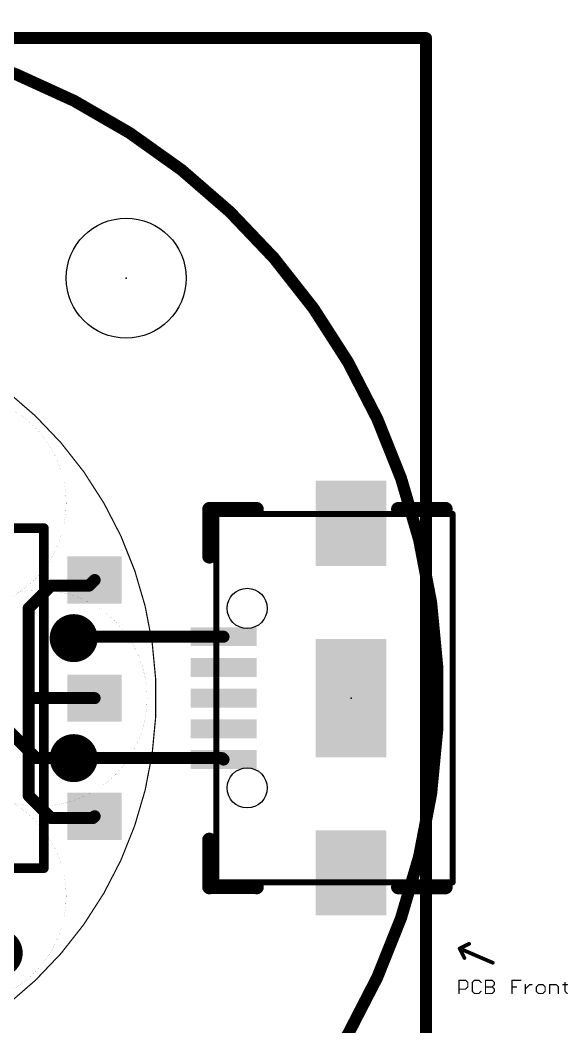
# Model space of a CAD drawing. Extents: x -45 to 63, y -30 to 12.
# Drawn here: x 5.37 to 16.97, y -9.5 to 11.81 of the extents above; entities that cross this region are included whole.
import ezdxf

# ---------------------------------------------------------------- set-up
doc = ezdxf.new("R2010")
doc.units = 0
for name, color, linetype in [('1', 12, 'CONTINUOUS'), ('16', 132, 'CONTINUOUS'), ('18', 110, 'CONTINUOUS'), ('20', 53, 'CONTINUOUS'), ('21', 41, 'CONTINUOUS'), ('23', 53, 'CONTINUOUS'), ('49', 253, 'CONTINUOUS'), ('51', 53, 'CONTINUOUS')]:
    doc.layers.add(name, color=color, linetype=linetype)

# ---------------------------------------------------------------- blocks, each defined once
blk = doc.blocks.new('RECT')
blk.add_solid([(-0.5, -0.5), (0.5, -0.5), (-0.5, 0.5), (0.5, 0.5)])
blk = doc.blocks.new('ROUNDV')
at = {"const_width": 0.5}
blk.add_lwpolyline([(0, -0.25, 1), (0, 0.25, 1), (0, -0.25)], format="xyb", dxfattribs=at)

msp = doc.modelspace()

# ---------------------------------------------------------------- linework, layer by layer
at = {"layer": '1', "const_width": 0.254}
for points in [[(13.97, 11.43), (-13.97, 11.43)], [(13.97, -16.51), (13.97, 11.43)], [(6.8338, -0.1588), (6.9525, -0.04)], [(5.5563, -0.635), (6.0325, -0.1588)], [(6.0325, -0.1588), (6.8338, -0.1588)], [(5.5563, -0.635), (5.5563, -2.54)], [(6.5388, -1.24), (6.5088, -1.27)], [(9.6825, -1.24), (6.5388, -1.24)], [(6.9525, -2.54), (5.5563, -2.54)], [(5.5563, -2.54), (5.5563, -4.6037)], [(6.5088, -3.81), (9.6525, -3.81)], [(9.6525, -3.81), (9.6825, -3.84)], [(5.5563, -4.6037), (6.0325, -5.08)], [(6.0325, -5.08), (6.9125, -5.08)], [(6.9125, -5.08), (6.9525, -5.04)]]:
    msp.add_lwpolyline(points, dxfattribs=at)
at = {"layer": '1', "const_width": 0.127}
for points in [[(14.0335, 11.43, 1), (13.9065, 11.43)], [(13.97, 11.3665, 1), (13.97, 11.4935)], [(6.9974, -0.0849, 1), (6.9076, 0.0049)], [(6.0325, -0.0953, 1), (6.0325, -0.2223)], [(6.0774, -0.2037, 1), (5.9876, -0.1138)], [(6.7888, -0.1138, 1), (6.8787, -0.2037)], [(6.8338, -0.2223, 1), (6.8338, -0.0953)], [(5.5113, -0.5901, 1), (5.6012, -0.6799)], [(5.6198, -0.635, 1), (5.4928, -0.635)], [(6.4638, -1.2251, 1), (6.5537, -1.3149)], [(6.5388, -1.1765, 1), (6.5388, -1.3035)], [(6.5837, -1.2849, 1), (6.4938, -1.1951)], [(9.6825, -1.3035, 1), (9.6825, -1.1765)], [(5.5563, -2.4765, 1), (5.5563, -2.6035)], [(5.6198, -2.54, 1), (5.4928, -2.54)], [(5.4928, -2.54, 1), (5.6198, -2.54)], [(6.9525, -2.6035, 1), (6.9525, -2.4765)], [(6.5088, -3.7465, 1), (6.5088, -3.8735)], [(9.6974, -3.7651, 1), (9.6076, -3.8549)], [(9.6376, -3.8849, 1), (9.7274, -3.7951)], [(9.6525, -3.8735, 1), (9.6525, -3.7465)], [(5.6012, -4.5588, 1), (5.5113, -4.6487)], [(5.4928, -4.6037, 1), (5.6198, -4.6037)], [(6.0325, -5.0165, 1), (6.0325, -5.1435)], [(5.9876, -5.1249, 1), (6.0774, -5.0351)], [(6.8676, -5.0351, 1), (6.9574, -5.1249)], [(6.9974, -5.0849, 1), (6.9076, -4.9951)], [(6.9125, -5.1435, 1), (6.9125, -5.0165)]]:
    msp.add_lwpolyline(points, format="xyb", dxfattribs=at)
at = {"layer": '16', "const_width": 0.254}
for points in [[(13.97, 11.43), (-13.97, 11.43)], [(13.97, -16.51), (13.97, 11.43)], [(5.715, -3.81), (5.08, -3.175)], [(6.5088, -3.81), (5.715, -3.81)]]:
    msp.add_lwpolyline(points, dxfattribs=at)
at = {"layer": '16', "const_width": 0.127}
for points in [[(14.0335, 11.43, 1), (13.9065, 11.43)], [(13.97, 11.3665, 1), (13.97, 11.4935)], [(5.715, -3.7465, 1), (5.715, -3.8735)], [(5.6701, -3.8549, 1), (5.7599, -3.7651)], [(6.5088, -3.8735, 1), (6.5088, -3.7465)]]:
    msp.add_lwpolyline(points, format="xyb", dxfattribs=at)
at = {"layer": '20', "const_width": 0.254}
msp.add_lwpolyline([(0, -16.764, 1), (0, 11.684, 1), (0, -16.764)], format="xyb", dxfattribs=at)
at = {"layer": '20'}
for centre, radius in [((7.62, 6.35), 1.27), ((10.1825, -0.64), 0.425), ((10.1825, -4.44), 0.425)]:
    msp.add_circle(centre, radius, dxfattribs=at)
at = {"layer": '21'}
for points, const_width in [([(10.3825, 1.46), (9.3825, 1.46)], 0.3048), ([(9.3825, 1.46), (9.3825, 0.46)], 0.3048), ([(13.3825, 1.46), (14.3825, 1.46)], 0.3048), ([(5.8775, 1.06), (2.3775, 1.06)], 0.2032), ([(5.8775, -6.14), (5.8775, 1.06)], 0.2032), ([(9.3825, -6.54), (9.3825, -5.54)], 0.3048), ([(2.3775, -6.14), (5.8775, -6.14)], 0.2032), ([(9.4005, -6.5329), (10.3825, -6.5329)], 0.3048), ([(10.3825, -6.5329), (10.3825, -6.54)], 0.3048), ([(13.3825, -6.54), (14.3825, -6.54)], 0.3048)]:
    msp.add_lwpolyline(points, dxfattribs=dict(at, const_width=const_width))
for points, const_width in [([(9.3825, 1.5362, 1), (9.3825, 1.3838)], 0.1524), ([(9.4587, 1.46, 1), (9.3063, 1.46)], 0.1524), ([(10.3825, 1.3838, 1), (10.3825, 1.5362)], 0.1524), ([(13.3825, 1.5362, 1), (13.3825, 1.3838)], 0.1524), ([(14.3825, 1.3838, 1), (14.3825, 1.5362)], 0.1524), ([(5.9283, 1.06, 1), (5.8267, 1.06)], 0.1016), ([(5.8775, 1.0092, 1), (5.8775, 1.1108)], 0.1016), ([(9.3063, 0.46, 1), (9.4587, 0.46)], 0.1524), ([(9.4587, -5.54, 1), (9.3063, -5.54)], 0.1524), ([(5.8267, -6.14, 1), (5.9283, -6.14)], 0.1016), ([(5.8775, -6.1908, 1), (5.8775, -6.0892)], 0.1016), ([(9.4005, -6.4567, 1), (9.4005, -6.6091)], 0.1524), ([(10.4587, -6.5329, 1), (10.3063, -6.5329)], 0.1524), ([(10.3825, -6.6091, 1), (10.3825, -6.4567)], 0.1524), ([(13.3825, -6.4638, 1), (13.3825, -6.6162)], 0.1524), ([(14.3825, -6.6162, 1), (14.3825, -6.4638)], 0.1524), ([(9.3063, -6.54, 1), (9.4587, -6.54)], 0.1524), ([(10.3063, -6.54, 1), (10.4587, -6.54)], 0.1524)]:
    msp.add_lwpolyline(points, format="xyb", dxfattribs=dict(at, const_width=const_width))
at = {"layer": '23'}
for p in [(7.62, 6.35), (12.3825, -2.54)]:
    msp.add_point(p, dxfattribs=at)
at = {"layer": '49'}
for points, const_width in [([(0, -10.795, 1), (0, 5.715, 1), (0, -10.795)], 0.0254), ([(4.064, -0.6985, 1), (4.064, 3.8735, 1), (4.064, -0.6985)], 0.001), ([(9.5325, 1.3918, 1), (9.5325, 1.3283)], 0.0635), ([(9.5643, 1.36, 1), (9.5008, 1.36)], 0.0635), ([(14.5643, 1.36, 1), (14.5008, 1.36)], 0.0635), ([(14.5325, 1.3283, 1), (14.5325, 1.3918)], 0.0635), ([(5.7785, -4.826, 1), (5.7785, -0.254, 1), (5.7785, -4.826)], 0.001), ([(4.064, -9.017, 1), (4.064, -4.445, 1), (4.064, -9.017)], 0.001), ([(9.5325, -6.4083, 1), (9.5325, -6.4718)], 0.0635), ([(14.5325, -6.4718, 1), (14.5325, -6.4083)], 0.0635), ([(9.5008, -6.44, 1), (9.5643, -6.44)], 0.0635), ([(14.5008, -6.44, 1), (14.5643, -6.44)], 0.0635)]:
    msp.add_lwpolyline(points, format="xyb", dxfattribs=dict(at, const_width=const_width))
at = {"layer": '49', "const_width": 0.127}
for points in [[(9.5325, -6.44), (9.5325, 1.36)], [(9.5325, 1.36), (14.5325, 1.36)], [(14.5325, -6.44), (14.5325, 1.36)], [(9.5325, -6.44), (14.5325, -6.44)]]:
    msp.add_lwpolyline(points, dxfattribs=at)
at = {"layer": '51'}
for points, const_width in [([(14.6825, -7.84), (14.8825, -7.74)], 0.08), ([(15.3825, -8.14), (14.6825, -7.84)], 0.08), ([(14.6825, -7.84), (14.7825, -8.04)], 0.08), ([(14.6696, -8.7921), (14.6696, -8.5125)], 0.0254), ([(14.6696, -8.5125), (14.8094, -8.5125)], 0.0254), ([(14.8094, -8.5125), (14.8561, -8.5591)], 0.0254), ([(14.9969, -8.5125), (14.9503, -8.5591)], 0.0254), ([(15.0901, -8.5125), (14.9969, -8.5125)], 0.0254), ([(15.1367, -8.5591), (15.0901, -8.5125)], 0.0254), ([(15.2309, -8.7921), (15.2309, -8.5125)], 0.0254), ([(15.2309, -8.5125), (15.3708, -8.5125)], 0.0254), ([(15.3708, -8.5125), (15.4174, -8.5591)], 0.0254), ([(15.7922, -8.7921), (15.7922, -8.5125)], 0.0254), ([(15.7922, -8.5125), (15.9787, -8.5125)], 0.0254), ([(14.8094, -8.6989), (14.6696, -8.6989)], 0.0254), ([(14.8561, -8.6523), (14.8094, -8.6989)], 0.0254), ([(14.8561, -8.5591), (14.8561, -8.6523)], 0.0254), ([(14.9503, -8.5591), (14.9503, -8.7455)], 0.0254), ([(14.9503, -8.7455), (14.9969, -8.7921)], 0.0254), ([(15.0901, -8.7921), (15.1367, -8.7455)], 0.0254), ([(15.2309, -8.6523), (15.3708, -8.6523)], 0.0254), ([(15.4174, -8.6057), (15.3708, -8.6523)], 0.0254), ([(15.3708, -8.6523), (15.4174, -8.6989)], 0.0254), ([(15.4174, -8.7455), (15.3708, -8.7921)], 0.0254), ([(15.4174, -8.5591), (15.4174, -8.6057)], 0.0254), ([(15.4174, -8.6989), (15.4174, -8.7455)], 0.0254), ([(15.7922, -8.6523), (15.8855, -8.6523)], 0.0254), ([(16.0729, -8.7921), (16.0729, -8.6057)], 0.0254), ([(16.0729, -8.6989), (16.1661, -8.6057)], 0.0254), ([(16.1661, -8.6057), (16.2127, -8.6057)], 0.0254), ([(16.3534, -8.6057), (16.3068, -8.6523)], 0.0254), ([(16.3068, -8.6523), (16.3068, -8.7455)], 0.0254), ([(16.3068, -8.7455), (16.3534, -8.7921)], 0.0254), ([(16.4466, -8.6057), (16.3534, -8.6057)], 0.0254), ([(16.4932, -8.6523), (16.4466, -8.6057)], 0.0254), ([(16.4466, -8.7921), (16.4932, -8.7455)], 0.0254), ([(16.4932, -8.7455), (16.4932, -8.6523)], 0.0254), ([(16.5874, -8.7921), (16.5874, -8.6057)], 0.0254), ([(16.5874, -8.6057), (16.7272, -8.6057)], 0.0254), ([(16.7272, -8.6057), (16.7738, -8.6523)], 0.0254), ([(16.7738, -8.6523), (16.7738, -8.7921)], 0.0254), ([(16.8681, -8.6057), (16.9613, -8.6057)], 0.0254), ([(16.9147, -8.5591), (16.9147, -8.7455)], 0.0254), ([(16.9147, -8.7455), (16.9613, -8.7921)], 0.0254), ([(14.9969, -8.7921), (15.0901, -8.7921)], 0.0254), ([(15.3708, -8.7921), (15.2309, -8.7921)], 0.0254), ([(16.3534, -8.7921), (16.4466, -8.7921)], 0.0254)]:
    msp.add_lwpolyline(points, dxfattribs=dict(at, const_width=const_width))
for points, const_width in [([(14.6904, -7.8216, 1), (14.6746, -7.8584)], 0.04), ([(14.7004, -7.8311, 1), (14.6646, -7.8489)], 0.04), ([(14.6736, -7.8221, 1), (14.6914, -7.8579)], 0.04), ([(14.8914, -7.7579, 1), (14.8736, -7.7221)], 0.04), ([(14.7646, -8.0489, 1), (14.8004, -8.0311)], 0.04), ([(15.3746, -8.1584, 1), (15.3904, -8.1216)], 0.04), ([(14.6696, -8.5061, 1), (14.6696, -8.5188)], 0.0127), ([(14.676, -8.5125, 1), (14.6633, -8.5125)], 0.0127), ([(14.8139, -8.508, 1), (14.805, -8.517)], 0.0127), ([(14.8094, -8.5188, 1), (14.8094, -8.5061)], 0.0127), ([(14.9969, -8.5061, 1), (14.9969, -8.5188)], 0.0127), ([(15.0014, -8.517, 1), (14.9924, -8.508)], 0.0127), ([(15.0946, -8.508, 1), (15.0856, -8.517)], 0.0127), ([(15.0901, -8.5188, 1), (15.0901, -8.5061)], 0.0127), ([(15.2309, -8.5061, 1), (15.2309, -8.5188)], 0.0127), ([(15.2373, -8.5125, 1), (15.2246, -8.5125)], 0.0127), ([(15.3752, -8.508, 1), (15.3663, -8.517)], 0.0127), ([(15.3708, -8.5188, 1), (15.3708, -8.5061)], 0.0127), ([(15.7986, -8.5125, 1), (15.7859, -8.5125)], 0.0127), ([(15.7922, -8.5061, 1), (15.7922, -8.5188)], 0.0127), ([(15.9787, -8.5188, 1), (15.9787, -8.5061)], 0.0127), ([(14.6696, -8.6925, 1), (14.6696, -8.7052)], 0.0127), ([(14.805, -8.6944, 1), (14.8139, -8.7034)], 0.0127), ([(14.8094, -8.7052, 1), (14.8094, -8.6925)], 0.0127), ([(14.8624, -8.5591, 1), (14.8497, -8.5591)], 0.0127), ([(14.8497, -8.6523, 1), (14.8624, -8.6523)], 0.0127), ([(14.8516, -8.5636, 1), (14.8605, -8.5546)], 0.0127), ([(14.8605, -8.6568, 1), (14.8516, -8.6478)], 0.0127), ([(14.9566, -8.5591, 1), (14.9439, -8.5591)], 0.0127), ([(14.9458, -8.5546, 1), (14.9548, -8.5636)], 0.0127), ([(14.9548, -8.741, 1), (14.9458, -8.75)], 0.0127), ([(15.1322, -8.5636, 1), (15.1412, -8.5546)], 0.0127), ([(15.1412, -8.75, 1), (15.1322, -8.741)], 0.0127), ([(15.2309, -8.6459, 1), (15.2309, -8.6586)], 0.0127), ([(15.3752, -8.6478, 1), (15.3663, -8.6568)], 0.0127), ([(15.3663, -8.6478, 1), (15.3752, -8.6568)], 0.0127), ([(15.3708, -8.6586, 1), (15.3708, -8.6459)], 0.0127), ([(15.4237, -8.5591, 1), (15.411, -8.5591)], 0.0127), ([(15.411, -8.6057, 1), (15.4237, -8.6057)], 0.0127), ([(15.4237, -8.6989, 1), (15.411, -8.6989)], 0.0127), ([(15.4129, -8.5636, 1), (15.4218, -8.5546)], 0.0127), ([(15.4218, -8.6102, 1), (15.4129, -8.6012)], 0.0127), ([(15.4129, -8.7034, 1), (15.4218, -8.6944)], 0.0127), ([(15.4218, -8.75, 1), (15.4129, -8.741)], 0.0127), ([(15.7922, -8.6459, 1), (15.7922, -8.6586)], 0.0127), ([(15.8855, -8.6586, 1), (15.8855, -8.6459)], 0.0127), ([(16.0792, -8.6057, 1), (16.0665, -8.6057)], 0.0127), ([(16.0684, -8.6944, 1), (16.0774, -8.7034)], 0.0127), ([(16.1661, -8.5993, 1), (16.1661, -8.612)], 0.0127), ([(16.1706, -8.6102, 1), (16.1616, -8.6012)], 0.0127), ([(16.2127, -8.612, 1), (16.2127, -8.5993)], 0.0127), ([(16.3131, -8.6523, 1), (16.3004, -8.6523)], 0.0127), ([(16.3023, -8.6478, 1), (16.3113, -8.6568)], 0.0127), ([(16.3113, -8.741, 1), (16.3023, -8.75)], 0.0127), ([(16.3534, -8.5993, 1), (16.3534, -8.612)], 0.0127), ([(16.3579, -8.6102, 1), (16.3489, -8.6012)], 0.0127), ([(16.4511, -8.6012, 1), (16.4421, -8.6102)], 0.0127), ([(16.4466, -8.612, 1), (16.4466, -8.5993)], 0.0127), ([(16.4995, -8.6523, 1), (16.4868, -8.6523)], 0.0127), ([(16.4887, -8.6568, 1), (16.4977, -8.6478)], 0.0127), ([(16.4977, -8.75, 1), (16.4887, -8.741)], 0.0127), ([(16.5938, -8.6057, 1), (16.5811, -8.6057)], 0.0127), ([(16.5874, -8.5993, 1), (16.5874, -8.612)], 0.0127), ([(16.7317, -8.6012, 1), (16.7228, -8.6102)], 0.0127), ([(16.7272, -8.612, 1), (16.7272, -8.5993)], 0.0127), ([(16.7802, -8.6523, 1), (16.7675, -8.6523)], 0.0127), ([(16.7694, -8.6568, 1), (16.7783, -8.6478)], 0.0127), ([(16.8681, -8.5993, 1), (16.8681, -8.612)], 0.0127), ([(16.921, -8.5591, 1), (16.9083, -8.5591)], 0.0127), ([(16.9192, -8.741, 1), (16.9102, -8.75)], 0.0127), ([(16.9613, -8.612, 1), (16.9613, -8.5993)], 0.0127), ([(14.6633, -8.7921, 1), (14.676, -8.7921)], 0.0127), ([(14.9439, -8.7455, 1), (14.9566, -8.7455)], 0.0127), ([(14.9969, -8.7858, 1), (14.9969, -8.7984)], 0.0127), ([(14.9924, -8.7966, 1), (15.0014, -8.7876)], 0.0127), ([(15.0856, -8.7876, 1), (15.0946, -8.7966)], 0.0127), ([(15.0901, -8.7984, 1), (15.0901, -8.7858)], 0.0127), ([(15.2309, -8.7858, 1), (15.2309, -8.7984)], 0.0127), ([(15.2246, -8.7921, 1), (15.2373, -8.7921)], 0.0127), ([(15.3663, -8.7876, 1), (15.3752, -8.7966)], 0.0127), ([(15.3708, -8.7984, 1), (15.3708, -8.7858)], 0.0127), ([(15.411, -8.7455, 1), (15.4237, -8.7455)], 0.0127), ([(15.7859, -8.7921, 1), (15.7986, -8.7921)], 0.0127), ([(16.0665, -8.7921, 1), (16.0792, -8.7921)], 0.0127), ([(16.3004, -8.7455, 1), (16.3131, -8.7455)], 0.0127), ([(16.3534, -8.7858, 1), (16.3534, -8.7984)], 0.0127), ([(16.3489, -8.7966, 1), (16.3579, -8.7876)], 0.0127), ([(16.4421, -8.7876, 1), (16.4511, -8.7966)], 0.0127), ([(16.4466, -8.7984, 1), (16.4466, -8.7858)], 0.0127), ([(16.4868, -8.7455, 1), (16.4995, -8.7455)], 0.0127), ([(16.5811, -8.7921, 1), (16.5938, -8.7921)], 0.0127), ([(16.7675, -8.7921, 1), (16.7802, -8.7921)], 0.0127), ([(16.9083, -8.7455, 1), (16.921, -8.7455)], 0.0127), ([(16.9568, -8.7966, 1), (16.9658, -8.7876)], 0.0127)]:
    msp.add_lwpolyline(points, format="xyb", dxfattribs=dict(at, const_width=const_width))

# ---------------------------------------------------------------- block references
at = {"layer": '1', "rotation": 270}
for p, xscale, yscale in [((12.3825, 1.16), 1.8, 1.5), ((9.6825, -1.24), 0.4, 1.4), ((12.3825, -2.54), 2.5, 1.5), ((9.6825, -1.89), 0.4, 1.4), ((9.6825, -2.54), 0.4, 1.4), ((9.6825, -3.19), 0.4, 1.4), ((9.6825, -3.84), 0.4, 1.4), ((12.3825, -6.24), 1.8, 1.5)]:
    msp.add_blockref('RECT', p, dxfattribs=dict(at, xscale=xscale, yscale=yscale))
at = {"layer": '1', "yscale": 1.15, "rotation": 270}
for p in [(6.9525, -0.04), (6.9525, -2.54), (6.9525, -5.04)]:
    msp.add_blockref('RECT', p, dxfattribs=at)
at = {"layer": '18', "xscale": 1.016, "yscale": 1.016}
for p in [(6.5088, -1.27), (6.5088, -1.27), (6.5088, -3.81), (6.5088, -3.81), (4.9213, -7.9375), (4.9213, -7.9375)]:
    msp.add_blockref('ROUNDV', p, dxfattribs=at)

doc.saveas('drawing.dxf')
